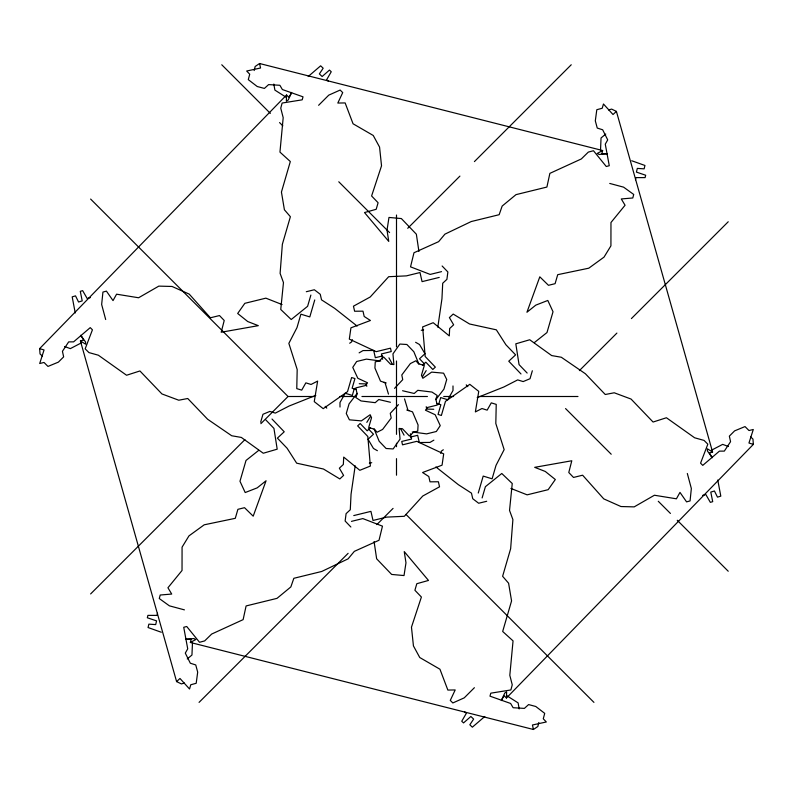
<?xml version="1.0" encoding="UTF-8"?>
<svg xmlns="http://www.w3.org/2000/svg" width="793" height="793" viewBox="0 0 793 793"><rect width="100%" height="100%" fill="white"/><g stroke="black" fill="none" stroke-linecap="round" stroke-linejoin="round"><path stroke-width="1.19" d="M291.437 93.128L288.88 97.212L286.551 95.001L286.372 101.157L288.236 99.948L291.655 92.404M501.563 699.872L504.12 695.788L506.449 697.999L506.628 691.843L504.764 693.052L501.345 700.596M192.471 642.994L191.956 655.028L187.247 658.953M600.529 150.006L601.044 137.972L605.753 134.047M355.185 465.828L351.051 494.217L350.288 509.75L346.095 513.646L345.133 521.021L350.873 527.008M437.815 327.172L441.949 298.783L442.712 283.25L446.905 279.354L447.867 271.979L442.127 265.992M254.186 70.527L255.148 66.503L259.559 63.509L602.63 150.531L601.877 153.654L606.695 153.832M157.52 613.227L157.004 615.388L147.904 615.378L147.329 617.767L156.578 620.889L155.686 624.597L148.866 624.15L148.053 627.531L161.286 632.249M538.814 722.473L537.852 726.497L533.441 729.491L190.37 642.469L191.123 639.346L186.305 639.168M635.48 179.773L635.996 177.612L645.096 177.622L645.671 175.233L636.422 172.111L637.314 168.403L644.134 168.85L644.947 165.469L631.714 160.751M260.659 422.233L262.979 414.273L269.848 411.418L275.32 413.103L289.158 406.006L315.802 395.38M310.876 295.065L307.605 306.306L291.229 319.51L280.752 309.488L283.468 282.576L280.107 273.407L282.358 244.294L290.387 216.707L284.409 209.788L281.436 192.084L290.327 161.534L279.949 152.107L283.19 117.671L280.752 108.175L282.13 103.04L302.212 99.829L303.015 96.835L282.367 89.53L279.879 85.287L268.609 84.603L264.396 88.429L257.21 86.506L248.278 79.627L249.736 74.215L246.673 71.023L260.56 68L259.559 63.509M314.742 299.952L309.805 316.913L300.894 314.177L296.988 327.618L288.85 343.379L297.187 369.508L296.77 388.62L301.717 390.136L305.85 382.86L311.044 384.466L317.636 381.076L314.246 401.625L323.207 408.663L347.522 391.653L351.626 377.547L354.947 378.568L352.122 388.273L356.275 389.551M354.382 388.352L352.32 395.429L345.223 393.249L339.989 402.527L340.009 407.047M438.618 404.648L440.68 397.571L447.777 399.751L453.011 390.473L452.991 385.953M478.258 493.048L483.195 476.087L492.106 478.823L496.012 465.382L504.15 449.621L495.813 423.492L496.23 404.38L491.283 402.864L487.15 410.14L481.956 408.534L475.364 411.924L478.754 391.375L469.793 384.337L445.478 401.347L441.374 415.453L438.053 414.432L440.878 404.727L436.725 403.449M482.124 497.935L485.395 486.694L501.771 473.49L512.248 483.512L509.532 510.424L512.893 519.593L510.642 548.706L502.613 576.293L508.591 583.212L511.564 600.916L502.673 631.466L513.051 640.893L509.81 675.329L512.248 684.825L510.87 689.96L490.788 693.171L489.985 696.165L510.633 703.47L513.121 707.713L524.391 708.397L528.604 704.571L535.79 706.494L544.722 713.373L543.264 718.785L546.327 721.977L532.44 725L533.441 729.491M532.341 370.767L530.021 378.727L523.152 381.582L517.68 379.897L503.842 386.994L477.198 397.62M352.34 339.682L351.547 341.952L349.693 343.23M440.66 453.318L441.453 451.048L443.307 449.77M366.812 422.382L370.46 416.434M422.54 376.566L426.188 370.618M357.177 393.368L349.069 403.875L346.273 413.5L349.406 419.824L361.36 420.885L370.153 414.729L371.54 417.723L368.705 427.477L374.574 429.281L377.052 432.244L382.623 429.429L391.207 418.03L390.265 413.351L398.443 404.638M435.823 399.632L443.931 389.125L446.727 379.5L443.594 373.176L431.64 372.115L422.847 378.271L421.46 375.277L424.295 365.523L418.426 363.719L415.948 360.756L410.377 363.571L401.793 374.97L402.735 379.649L394.557 388.362M42.287 356.047L40.037 353.916L39.65 348.603L286.551 95.001M506.449 697.999L753.35 444.397L752.963 439.084L750.713 436.953M318.608 105.3L328.758 95.15L340.157 90.045L342.715 92.612L337.808 103.05L345.143 102.931L353.054 123.777L373.245 135.474L379.56 147.082L381.532 165.826L371.6 195.97L378.092 202.74L376.189 209.293L364.512 212.554L388.758 241.409L387.024 230.178L388.976 217.441L401.357 218.561L416.355 234.203L418.922 251.431M407.711 228.305L459.91 176.105M474.412 161.603L571.238 64.768M90.62 593.937L244.908 439.649M260.877 423.67L288.057 396.5L314.028 396.5M199.063 702.38L348.127 553.326M376.844 524.599L393.06 508.392M579.376 370.618L616.895 333.09M631.397 318.588L728.232 221.762M474.392 687.7L464.242 697.85L452.843 702.955L450.285 700.388L455.192 689.95L447.857 690.069L439.946 669.223L419.755 657.526L413.44 645.918L411.468 627.174L421.4 597.03L414.908 590.26L416.811 583.707L428.488 580.446L404.242 551.591L405.976 562.822L404.024 575.559L391.643 574.439L376.645 558.797L374.078 541.569M422.639 365.137L425.821 362.183L432.809 369.479L435.347 367.119L425.187 356.513L422.619 326.944L433.196 322.701L449.294 335.915L449.651 328.51L453.636 324.813L449.403 317.596L453.19 314.068L469.535 323.98L496.339 329.829L505.904 344.757L515.599 354.868L508.769 361.211L520.991 373.969M370.361 427.863L367.179 430.817L360.191 423.521L357.653 425.881L367.813 436.487L370.381 466.056L359.804 470.299L343.706 457.085L343.349 464.49L339.364 468.187L343.597 475.404L339.81 478.932L323.465 469.02L296.661 463.171L287.096 448.243L277.401 438.132L284.231 431.788L272.009 419.031M608.637 109.969L611.611 109.087L616.409 111.407L613.019 114.529L603.463 104.002L602.224 108.254L596.802 109.702L595.315 120.863L597.248 128.06L602.67 129.784L607.706 139.895L605.277 144.167L609.272 165.707L606.278 166.51L593.461 150.72L588.327 152.097L581.319 158.957L549.876 173.36L546.902 187.059L515.995 194.642L502.157 206.071L499.154 214.705L471.24 221.544L444.913 234.153L438.648 241.647L413.976 252.749L410.536 266.844L430.163 274.418L441.532 271.632M184.363 683.031L181.389 683.913L176.591 681.593L179.981 678.471L189.537 688.998L190.776 684.746L196.198 683.298L197.685 672.137L195.752 664.94L190.33 663.216L185.294 653.105L187.723 648.833L183.728 627.293L186.722 626.49L199.539 642.28L204.673 640.903L211.681 634.043L243.124 619.64L246.098 605.941L277.005 598.358L290.843 586.929L293.846 578.295L321.76 571.456L348.087 558.847L354.352 551.353L379.024 540.251L382.464 526.155L362.837 518.582L351.468 521.368M308.199 76.515L320.64 65.819L323.167 68.218L319.371 73.908L322.136 76.525L329.462 70.081L331.246 71.767L326.686 79.647L328.292 81.173M484.801 716.485L472.36 727.181L469.833 724.782L473.629 719.092L470.864 716.475L463.538 722.919L461.754 721.234L466.314 713.353L464.708 711.827M258.746 450.335L246.018 460.455L239.972 481.262L245.196 492.542L257.2 487.864L266.061 480.756L253.195 516.174L244.531 507.689L237.9 509.324L235.283 518.325L204.217 524.807L188.972 535.88L182.073 547.16L182.033 570.484L167.938 587.762L171.714 594.056L160.216 595.018L159.274 598.527L169.395 605.842L184.422 609.867M534.254 342.665L546.982 332.545L553.028 311.738L547.804 300.458L535.8 305.136L526.939 312.244L539.805 276.826L548.469 285.311L555.1 283.676L557.717 274.675L588.783 268.193L604.028 257.12L610.927 245.84L610.967 222.516L625.062 205.238L621.286 198.944L632.784 197.982L633.726 194.473L623.605 187.158L609.738 183.441M359.12 352.855L363.025 350.575L373.681 350.466L375.337 357.702L382.494 355.948M433.88 440.145L429.975 442.425L419.319 442.534L417.663 435.298L410.506 437.052M602.63 150.531L597.208 153.455L599.191 154.457L607.428 153.654M190.37 642.469L195.792 639.545L193.809 638.543L185.572 639.346M81.015 343.052L70.339 348.623L64.58 346.511M711.985 449.948L722.661 444.377L728.42 446.489M90.382 297.583L87.19 298.535L82.65 290.644L80.291 291.338L82.214 300.914L78.557 302.004L75.523 295.868L72.193 296.86L75.236 312.977M176.591 681.593L80.42 340.98L83.503 340.058L81.243 335.796M616.409 111.407L712.58 452.02L709.497 452.942L711.757 457.204M702.618 495.417L705.81 494.465L710.35 502.356L712.709 501.662L710.786 492.086L714.443 490.996L717.477 497.132L720.807 496.14L717.764 480.023M306.296 291.725L314.345 289.752L320.253 294.272L321.532 299.853L334.596 308.289L357.118 326.062M439.233 277.421L422.074 281.634L419.993 272.544L406.393 275.875L388.679 276.707L370.212 296.998L353.46 306.187L354.62 311.233L362.986 311.173L364.195 316.476L370.43 320.491L350.932 327.826L349.316 339.107L376.209 351.666L390.483 348.167L391.256 351.547L381.433 353.956L382.652 359.239M353.767 515.579L370.926 511.366L373.007 520.456L386.607 517.125L404.321 516.293L422.788 496.002L439.54 486.813L438.38 481.767L430.014 481.827L428.805 476.524L422.57 472.509L442.068 465.174L443.683 453.893L416.791 441.334L402.517 444.833L401.744 441.453L411.567 439.044L410.348 433.761M486.704 501.275L478.655 503.248L472.747 498.728L471.468 493.147L458.404 484.711L435.882 466.938M421.271 330.294L423.631 329.848M369.369 463.152L371.729 462.706M339.81 396.5L356.226 396.5M361.945 396.5L427.427 396.5M443.733 396.5L453.596 396.5M479.497 396.5L577.978 396.5M359.239 383.723L366.217 383.911L366.792 386.3M433.761 409.277L426.783 409.089L426.208 406.7M380.739 361.043L366.396 359.12L356.662 361.499L352.756 367.377L357.812 378.251L367.536 382.791L365.632 385.497L355.779 387.916L357.147 393.903L355.819 397.531L361.043 400.951L375.208 402.675L378.786 399.523L390.424 402.259M412.261 431.957L426.604 433.88L436.338 431.501L440.244 425.623L435.188 414.749L425.464 410.209L427.368 407.503L437.221 405.084L435.853 399.097L437.181 395.469L431.957 392.049L417.792 390.325L414.214 393.477L402.576 390.741M384.01 382.315L386.231 382.999M406.769 410.001L408.99 410.685M753.35 444.397L748.959 443.019L753.291 429.489L748.989 430.54L745.024 426.575L734.615 430.867L729.352 436.13L730.561 441.691L724.326 451.108L719.41 451.138L702.757 465.372L700.566 463.181L707.832 444.179L704.075 440.422L694.628 437.786L666.427 417.752L653.075 422.035L631.059 399.057L614.238 392.783L605.267 394.498L585.383 373.751L561.305 357.246L551.67 355.571L529.724 339.761L515.807 343.825L519.058 364.611L527.157 373.057M39.65 348.603L44.041 349.981L39.709 363.511L44.011 362.46L47.976 366.425L58.385 362.133L63.648 356.87L62.439 351.309L68.674 341.892L73.59 341.862L90.243 327.628L92.434 329.819L85.168 348.821L88.925 352.578L98.372 355.214L126.573 375.248L139.925 370.965L161.941 393.943L178.762 400.217L187.733 398.502L207.617 419.249L231.695 435.754L241.33 437.429L263.276 453.239L277.193 449.175L273.942 428.389L265.843 419.943M282.08 304.552L265.873 298.158L244.829 303.322L237.672 313.483L247.723 321.542L258.31 325.665L221.207 332.237L224.221 320.491L219.492 315.555L210.383 317.795L189.24 294.124L172.031 286.461L158.808 286.124L138.587 297.762L116.581 294.193L113.022 300.606L106.431 291.13L102.931 292.072L101.653 304.492L105.677 319.52M510.92 488.448L527.127 494.842L548.171 489.678L555.328 479.517L545.277 471.458L534.69 467.335L571.793 460.763L568.779 472.509L573.508 477.445L582.617 475.205L603.76 498.876L620.969 506.539L634.192 506.876L654.413 495.238L676.419 498.807L679.978 492.394L686.569 501.87L690.069 500.928L691.347 488.508L687.323 473.48M415.611 342.298L419.537 344.539L424.959 353.718L419.517 358.773L424.612 364.096M377.389 450.702L373.463 448.461L368.041 439.282L373.483 434.227L368.388 428.904M712.58 452.02L707.346 448.798L707.455 451.019L712.273 457.749M80.42 340.98L85.654 344.202L85.545 341.981L80.727 335.251M286.055 97.202L274.884 90.105L273.833 84.058M506.945 695.798L518.116 702.895L519.167 708.942M221.762 64.768L270.363 113.379M279.562 122.568L282.823 125.839M338.77 181.785L389.591 232.607M565.558 408.573L611.215 454.23M658.269 501.275L670.432 513.438M677.242 520.258L728.232 571.238M90.62 199.063L288.057 396.5M405.966 514.409L593.937 702.38M466.225 384.843L467.791 386.667M325.209 406.333L326.775 408.157M388.937 357.841L392.257 363.977M400.743 429.023L404.063 435.159M418.873 364.007L413.827 351.735L406.888 344.499L399.85 344.053L392.961 353.876L393.893 364.562L390.592 364.274L383.574 356.939L379.074 361.122L375.267 361.786L374.92 368.021L380.501 381.146L385.021 382.672L388.471 394.111M374.127 428.993L379.173 441.265L386.112 448.501L393.15 448.947L400.039 439.124L399.107 428.438L402.408 428.726L409.426 436.061L413.926 431.878L417.733 431.214L418.08 424.979L412.499 411.854L407.979 410.328L404.529 398.889M396.5 215.022L396.5 346.799M396.5 360.984L396.5 434.346M396.5 443.257L396.5 446.707M396.5 458.632L396.5 475.195"/></g></svg>
